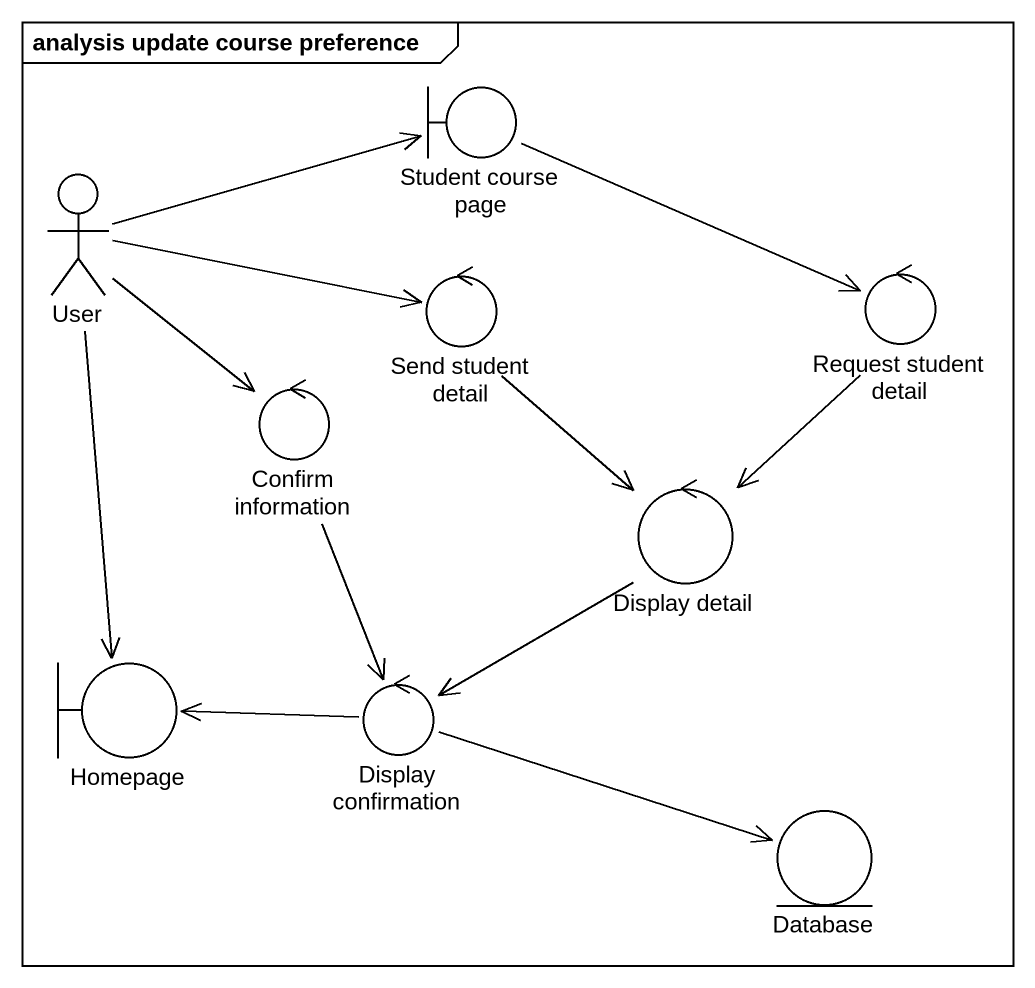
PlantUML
@startuml
mainframe analysis update course preference
boundary "Student course page" as Student_course_page
actor User
control "Send student detail" as Send_student_detail
control "Request student detail" as Request_student_detail
control "Confirm information" as Confirm_information
control "Display detail" as Display_detail
boundary Homepage
control "Display confirmation" as Display_confirmation
entity "Database" as Database_
Student_course_page -right-> Request_student_detail
User -right-> Student_course_page
User -right-> Send_student_detail
User --> Confirm_information
User --> Homepage
Send_student_detail --> Display_detail
Request_student_detail --> Display_detail
Confirm_information --> Display_confirmation
Display_detail --> Display_confirmation
Display_confirmation -left-> Homepage
Display_confirmation -right-> Database_
@enduml
